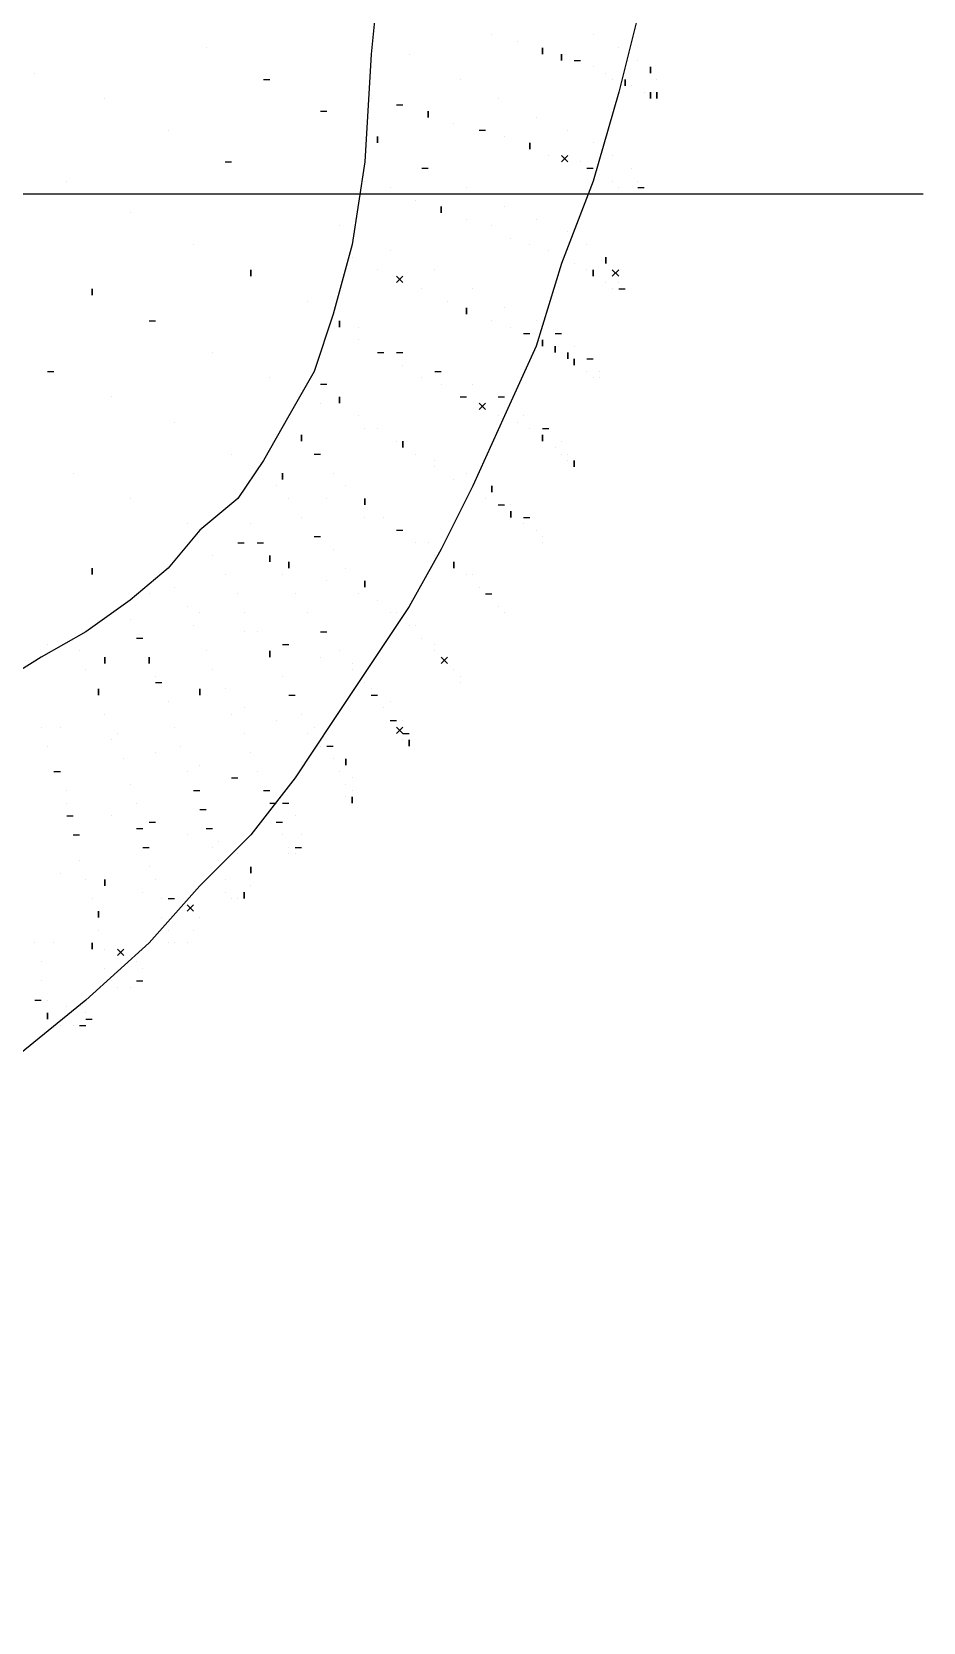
# Model space of a CAD drawing. Header units: metres. Extents: x -2.84 to 2.84, y 0 to 5.44.
# Drawn here: x 1.435 to 2.84, y 0.25 to 2.755 of the extents above; entities that cross this region are included whole.
import ezdxf

# ---------------------------------------------------------------- set-up
doc = ezdxf.new("R2010")
doc.units = ezdxf.units.M

msp = doc.modelspace()

# ---------------------------------------------------------------- linework, layer by layer
at = {"layer": 'EDGES', "color": 253}
msp.add_lwpolyline([(1.99, 2.92), (1.97, 2.72), (1.96, 2.55), (1.94, 2.42), (1.91, 2.31), (1.88, 2.22), (1.84, 2.15), (1.8, 2.08), (1.76, 2.02), (1.7, 1.97), (1.65, 1.91), (1.59, 1.86), (1.52, 1.81), (1.45, 1.77), (1.37, 1.72)], dxfattribs=at)
at = {"layer": 'GRID', "color": 2}
msp.add_lwpolyline([(-2.84, 2.5), (2.84, 2.5)], dxfattribs=at)
at = {"layer": 'ST1', "color": 4}
for p, q in [((1.97, 2.65), (1.97, 2.65)), ((1.97, 2.65), (1.97, 2.65)), ((1.96, 2.52), (1.96, 2.52)), ((1.96, 2.52), (1.96, 2.52)), ((1.94, 2.4), (1.94, 2.4)), ((1.94, 2.4), (1.94, 2.4)), ((1.92, 2.3), (1.92, 2.29)), ((1.92, 2.29), (1.92, 2.3)), ((1.89, 2.2), (1.9, 2.2)), ((1.89, 2.2), (1.9, 2.2)), ((1.86, 2.12), (1.86, 2.11)), ((1.86, 2.11), (1.86, 2.12)), ((1.82, 2.04), (1.82, 2.04)), ((1.82, 2.04), (1.82, 2.04)), ((1.78, 1.98), (1.78, 1.98)), ((1.78, 1.98), (1.78, 1.98)), ((1.72, 1.93), (1.72, 1.93)), ((1.72, 1.93), (1.72, 1.93)), ((1.66, 1.88), (1.66, 1.88)), ((1.66, 1.88), (1.66, 1.88)), ((1.59, 1.83), (1.59, 1.83)), ((1.59, 1.83), (1.59, 1.83)), ((1.51, 1.78), (1.51, 1.78)), ((1.51, 1.78), (1.51, 1.78))]:
    msp.add_line(p, q, dxfattribs=at)
at = {"layer": 'ST10', "color": 4}
for p, q in [((2.32, 2.7), (2.32, 2.7)), ((2.32, 2.7), (2.32, 2.7)), ((2.3, 2.55), (2.3, 2.55)), ((2.3, 2.55), (2.3, 2.55)), ((2.27, 2.4), (2.27, 2.4)), ((2.27, 2.4), (2.27, 2.4)), ((2.24, 2.27), (2.24, 2.26)), ((2.24, 2.26), (2.24, 2.27)), ((2.2, 2.14), (2.2, 2.14)), ((2.2, 2.14), (2.2, 2.14)), ((2.15, 2.02), (2.15, 2.02)), ((2.15, 2.02), (2.15, 2.02)), ((2.1, 1.92), (2.1, 1.91)), ((2.1, 1.91), (2.1, 1.92)), ((2.03, 1.82), (2.03, 1.82)), ((2.03, 1.82), (2.03, 1.82)), ((1.96, 1.73), (1.96, 1.73)), ((1.96, 1.73), (1.96, 1.73)), ((1.88, 1.66), (1.88, 1.66)), ((1.88, 1.66), (1.88, 1.66)), ((1.79, 1.59), (1.79, 1.59)), ((1.79, 1.59), (1.79, 1.59)), ((1.7, 1.53), (1.71, 1.53)), ((1.7, 1.53), (1.71, 1.53)), ((1.61, 1.47), (1.62, 1.47)), ((1.61, 1.47), (1.62, 1.47)), ((1.52, 1.42), (1.52, 1.42)), ((1.52, 1.42), (1.52, 1.42))]:
    msp.add_line(p, q, dxfattribs=at)
at = {"layer": 'ST11', "color": 4}
for p, q in [((2.34, 2.69), (2.34, 2.69)), ((2.34, 2.69), (2.34, 2.69)), ((2.31, 2.54), (2.32, 2.54)), ((2.31, 2.54), (2.32, 2.54)), ((2.29, 2.39), (2.29, 2.39)), ((2.29, 2.39), (2.29, 2.39)), ((2.26, 2.26), (2.26, 2.25)), ((2.26, 2.25), (2.26, 2.26)), ((2.22, 2.13), (2.22, 2.13)), ((2.22, 2.13), (2.22, 2.13)), ((2.17, 2.01), (2.18, 2.01)), ((2.17, 2.01), (2.18, 2.01)), ((2.12, 1.9), (2.12, 1.9)), ((2.12, 1.9), (2.12, 1.9)), ((2.05, 1.8), (2.05, 1.8)), ((2.05, 1.8), (2.05, 1.8)), ((1.97, 1.71), (1.98, 1.71)), ((1.97, 1.71), (1.98, 1.71)), ((1.89, 1.63), (1.89, 1.63)), ((1.89, 1.63), (1.89, 1.63)), ((1.8, 1.56), (1.81, 1.56)), ((1.8, 1.56), (1.81, 1.56)), ((1.71, 1.5), (1.72, 1.5)), ((1.71, 1.5), (1.72, 1.5)), ((1.62, 1.44), (1.62, 1.44)), ((1.62, 1.44), (1.62, 1.44)), ((1.53, 1.39), (1.53, 1.39)), ((1.53, 1.39), (1.53, 1.39))]:
    msp.add_line(p, q, dxfattribs=at)
at = {"layer": 'ST12', "color": 4}
for p, q in [((2.35, 2.68), (2.35, 2.68)), ((2.35, 2.68), (2.35, 2.68)), ((2.33, 2.53), (2.33, 2.53)), ((2.33, 2.53), (2.33, 2.53)), ((2.31, 2.38), (2.31, 2.38)), ((2.31, 2.38), (2.31, 2.38)), ((2.28, 2.25), (2.28, 2.24)), ((2.28, 2.24), (2.28, 2.25)), ((2.24, 2.12), (2.24, 2.11)), ((2.24, 2.11), (2.24, 2.12)), ((2.19, 2), (2.19, 1.99)), ((2.19, 1.99), (2.19, 2)), ((2.14, 1.88), (2.14, 1.88)), ((2.14, 1.88), (2.14, 1.88)), ((2.07, 1.78), (2.07, 1.78)), ((2.07, 1.78), (2.07, 1.78)), ((1.99, 1.69), (1.99, 1.69)), ((1.99, 1.69), (1.99, 1.69)), ((1.91, 1.61), (1.91, 1.61)), ((1.91, 1.61), (1.91, 1.61)), ((1.81, 1.54), (1.82, 1.54)), ((1.81, 1.54), (1.82, 1.54)), ((1.72, 1.47), (1.72, 1.47)), ((1.72, 1.47), (1.72, 1.47)), ((1.63, 1.42), (1.63, 1.42)), ((1.63, 1.42), (1.63, 1.42)), ((1.54, 1.37), (1.54, 1.36)), ((1.54, 1.36), (1.54, 1.37)), ((1.44, 1.32), (1.44, 1.32)), ((1.44, 1.32), (1.44, 1.32))]:
    msp.add_line(p, q, dxfattribs=at)
at = {"layer": 'ST13', "color": 4}
for p, q in [((2.37, 2.68), (2.37, 2.67)), ((2.37, 2.67), (2.37, 2.68)), ((2.35, 2.52), (2.35, 2.52)), ((2.35, 2.52), (2.35, 2.52)), ((2.32, 2.38), (2.32, 2.37)), ((2.32, 2.37), (2.32, 2.38)), ((2.29, 2.24), (2.29, 2.23)), ((2.29, 2.23), (2.29, 2.24)), ((2.26, 2.1), (2.26, 2.1)), ((2.26, 2.1), (2.26, 2.1)), ((2.21, 1.98), (2.21, 1.98)), ((2.21, 1.98), (2.21, 1.98)), ((2.15, 1.87), (2.16, 1.87)), ((2.15, 1.87), (2.16, 1.87)), ((2.08, 1.77), (2.09, 1.76)), ((2.08, 1.76), (2.09, 1.77)), ((2, 1.67), (2.01, 1.67)), ((2, 1.67), (2.01, 1.67)), ((1.92, 1.59), (1.92, 1.59)), ((1.92, 1.59), (1.92, 1.59)), ((1.82, 1.51), (1.83, 1.51)), ((1.82, 1.51), (1.83, 1.51)), ((1.73, 1.45), (1.73, 1.45)), ((1.73, 1.45), (1.73, 1.45)), ((1.64, 1.39), (1.64, 1.39)), ((1.64, 1.39), (1.64, 1.39)), ((1.54, 1.34), (1.54, 1.34)), ((1.54, 1.34), (1.54, 1.34)), ((1.45, 1.29), (1.45, 1.29)), ((1.45, 1.29), (1.45, 1.29))]:
    msp.add_line(p, q, dxfattribs=at)
at = {"layer": 'ST14', "color": 4}
for p, q in [((2.38, 2.67), (2.38, 2.67)), ((2.38, 2.67), (2.38, 2.67)), ((2.36, 2.51), (2.36, 2.51)), ((2.36, 2.51), (2.36, 2.51)), ((2.34, 2.36), (2.34, 2.36)), ((2.34, 2.36), (2.34, 2.36)), ((2.31, 2.22), (2.31, 2.22)), ((2.31, 2.22), (2.31, 2.22)), ((2.27, 2.09), (2.27, 2.09)), ((2.27, 2.09), (2.27, 2.09)), ((2.23, 1.97), (2.23, 1.97)), ((2.23, 1.97), (2.23, 1.97)), ((2.17, 1.85), (2.17, 1.85)), ((2.17, 1.85), (2.17, 1.85)), ((2.1, 1.75), (2.1, 1.75)), ((2.1, 1.75), (2.1, 1.75)), ((2.01, 1.66), (2.02, 1.65)), ((2.01, 1.65), (2.02, 1.66)), ((1.93, 1.57), (1.93, 1.57)), ((1.93, 1.57), (1.93, 1.57)), ((1.83, 1.49), (1.83, 1.49)), ((1.83, 1.49), (1.83, 1.49)), ((1.74, 1.42), (1.74, 1.42)), ((1.74, 1.42), (1.74, 1.42)), ((1.64, 1.36), (1.64, 1.36)), ((1.64, 1.36), (1.64, 1.36)), ((1.55, 1.31), (1.55, 1.31)), ((1.55, 1.31), (1.55, 1.31)), ((1.45, 1.26), (1.45, 1.26)), ((1.45, 1.26), (1.45, 1.26))]:
    msp.add_line(p, q, dxfattribs=at)
at = {"layer": 'ST15', "color": 4}
for p, q in [((2.4, 2.66), (2.4, 2.66)), ((2.4, 2.66), (2.4, 2.66)), ((2.37, 2.5), (2.38, 2.5)), ((2.37, 2.5), (2.38, 2.5)), ((2.35, 2.35), (2.35, 2.35)), ((2.35, 2.35), (2.35, 2.35)), ((2.32, 2.21), (2.32, 2.21)), ((2.32, 2.21), (2.32, 2.21)), ((2.28, 2.08), (2.28, 2.08)), ((2.28, 2.08), (2.28, 2.08)), ((2.24, 1.96), (2.24, 1.96)), ((2.24, 1.96), (2.24, 1.96)), ((2.18, 1.84), (2.18, 1.84)), ((2.18, 1.84), (2.18, 1.84)), ((2.11, 1.74), (2.11, 1.74)), ((2.11, 1.74), (2.11, 1.74)), ((2.02, 1.64), (2.02, 1.64)), ((2.02, 1.64), (2.02, 1.64)), ((1.93, 1.55), (1.93, 1.55)), ((1.93, 1.55), (1.93, 1.55)), ((1.84, 1.47), (1.84, 1.47)), ((1.84, 1.47), (1.84, 1.47)), ((1.74, 1.4), (1.74, 1.4)), ((1.74, 1.4), (1.74, 1.4)), ((1.65, 1.34), (1.65, 1.34)), ((1.65, 1.34), (1.65, 1.34)), ((1.55, 1.28), (1.55, 1.28)), ((1.55, 1.28), (1.55, 1.28)), ((1.46, 1.23), (1.46, 1.23)), ((1.46, 1.23), (1.46, 1.23))]:
    msp.add_line(p, q, dxfattribs=at)
at = {"layer": 'ST16', "color": 4}
for p, q in [((2.41, 2.66), (2.41, 2.65)), ((2.41, 2.65), (2.41, 2.66)), ((2.38, 2.5), (2.39, 2.5)), ((2.38, 2.5), (2.39, 2.5)), ((2.36, 2.35), (2.36, 2.35)), ((2.36, 2.35), (2.36, 2.35)), ((2.33, 2.21), (2.33, 2.21)), ((2.33, 2.21), (2.33, 2.21)), ((2.29, 2.08), (2.29, 2.07)), ((2.29, 2.07), (2.29, 2.08)), ((2.24, 1.95), (2.24, 1.95)), ((2.24, 1.95), (2.24, 1.95)), ((2.18, 1.84), (2.18, 1.84)), ((2.18, 1.84), (2.18, 1.84)), ((2.11, 1.73), (2.11, 1.73)), ((2.11, 1.73), (2.11, 1.73)), ((2.03, 1.63), (2.03, 1.63)), ((2.03, 1.63), (2.03, 1.63)), ((1.94, 1.54), (1.94, 1.54)), ((1.94, 1.54), (1.94, 1.54)), ((1.84, 1.46), (1.84, 1.46)), ((1.84, 1.46), (1.84, 1.46)), ((1.75, 1.39), (1.75, 1.39)), ((1.75, 1.39), (1.75, 1.39)), ((1.65, 1.32), (1.65, 1.32)), ((1.65, 1.32), (1.65, 1.32)), ((1.56, 1.26), (1.56, 1.26)), ((1.56, 1.26), (1.56, 1.26)), ((1.46, 1.21), (1.46, 1.2)), ((1.46, 1.2), (1.46, 1.21))]:
    msp.add_line(p, q, dxfattribs=at)
at = {"layer": 'ST17', "color": 4}
for p, q in [((2.42, 2.66), (2.42, 2.65)), ((2.42, 2.65), (2.42, 2.66)), ((2.39, 2.5), (2.39, 2.5)), ((2.39, 2.5), (2.39, 2.5)), ((2.36, 2.35), (2.37, 2.35)), ((2.36, 2.35), (2.37, 2.35)), ((2.33, 2.21), (2.33, 2.21)), ((2.33, 2.21), (2.33, 2.21)), ((2.29, 2.08), (2.29, 2.08)), ((2.29, 2.08), (2.29, 2.08)), ((2.24, 1.95), (2.24, 1.95)), ((2.24, 1.95), (2.24, 1.95)), ((2.18, 1.84), (2.18, 1.84)), ((2.18, 1.84), (2.18, 1.84)), ((2.11, 1.73), (2.11, 1.73)), ((2.11, 1.73), (2.11, 1.73)), ((2.03, 1.64), (2.03, 1.63)), ((2.03, 1.63), (2.03, 1.64)), ((1.94, 1.55), (1.94, 1.54)), ((1.94, 1.54), (1.94, 1.55)), ((1.85, 1.46), (1.85, 1.46)), ((1.85, 1.46), (1.85, 1.46)), ((1.76, 1.39), (1.76, 1.39)), ((1.76, 1.39), (1.76, 1.39)), ((1.66, 1.32), (1.66, 1.32)), ((1.66, 1.32), (1.66, 1.32)), ((1.57, 1.25), (1.57, 1.25)), ((1.57, 1.25), (1.57, 1.25)), ((1.48, 1.19), (1.48, 1.19)), ((1.48, 1.19), (1.48, 1.19))]:
    msp.add_line(p, q, dxfattribs=at)
at = {"layer": 'ST18', "color": 4}
for p, q in [((2.42, 2.66), (2.42, 2.66)), ((2.42, 2.66), (2.42, 2.66)), ((2.39, 2.51), (2.4, 2.51)), ((2.39, 2.51), (2.4, 2.51)), ((2.36, 2.36), (2.36, 2.36)), ((2.36, 2.36), (2.36, 2.36)), ((2.33, 2.22), (2.33, 2.22)), ((2.33, 2.22), (2.33, 2.22)), ((2.28, 2.09), (2.28, 2.09)), ((2.28, 2.09), (2.28, 2.09)), ((2.23, 1.97), (2.23, 1.97)), ((2.23, 1.97), (2.23, 1.97)), ((2.17, 1.85), (2.17, 1.85)), ((2.17, 1.85), (2.17, 1.85)), ((2.1, 1.75), (2.1, 1.75)), ((2.1, 1.75), (2.1, 1.75)), ((2.02, 1.65), (2.03, 1.65)), ((2.02, 1.65), (2.03, 1.65)), ((1.94, 1.56), (1.94, 1.56)), ((1.94, 1.56), (1.94, 1.56)), ((1.85, 1.47), (1.86, 1.47)), ((1.85, 1.47), (1.86, 1.47)), ((1.77, 1.4), (1.77, 1.39)), ((1.77, 1.39), (1.77, 1.4)), ((1.68, 1.32), (1.68, 1.32)), ((1.68, 1.32), (1.68, 1.32)), ((1.59, 1.25), (1.59, 1.25)), ((1.59, 1.25), (1.59, 1.25)), ((1.5, 1.19), (1.5, 1.19)), ((1.5, 1.19), (1.5, 1.19))]:
    msp.add_line(p, q, dxfattribs=at)
at = {"layer": 'ST19', "color": 4}
for p, q in [((2.42, 2.68), (2.42, 2.68)), ((2.42, 2.68), (2.42, 2.68)), ((2.39, 2.52), (2.39, 2.52)), ((2.39, 2.52), (2.39, 2.52)), ((2.35, 2.38), (2.36, 2.37)), ((2.35, 2.37), (2.36, 2.38)), ((2.31, 2.24), (2.32, 2.24)), ((2.31, 2.24), (2.32, 2.24)), ((2.27, 2.11), (2.27, 2.11)), ((2.27, 2.11), (2.27, 2.11)), ((2.21, 1.99), (2.22, 1.99)), ((2.21, 1.99), (2.22, 1.99)), ((2.15, 1.87), (2.16, 1.87)), ((2.15, 1.87), (2.16, 1.87)), ((2.09, 1.77), (2.09, 1.77)), ((2.09, 1.77), (2.09, 1.77)), ((2.02, 1.67), (2.02, 1.67)), ((2.02, 1.67), (2.02, 1.67)), ((1.94, 1.58), (1.94, 1.58)), ((1.94, 1.58), (1.94, 1.58)), ((1.86, 1.49), (1.86, 1.49)), ((1.86, 1.49), (1.86, 1.49)), ((1.78, 1.41), (1.78, 1.41)), ((1.78, 1.41), (1.78, 1.41)), ((1.69, 1.34), (1.69, 1.34)), ((1.69, 1.34), (1.69, 1.34)), ((1.6, 1.26), (1.61, 1.26)), ((1.6, 1.26), (1.61, 1.26)), ((1.51, 1.19), (1.52, 1.19)), ((1.51, 1.19), (1.52, 1.19))]:
    msp.add_line(p, q, dxfattribs=at)
at = {"layer": 'ST2', "color": 4}
for p, q in [((2.01, 2.64), (2.02, 2.64)), ((2.01, 2.64), (2.02, 2.64)), ((2, 2.51), (2, 2.51)), ((2, 2.51), (2, 2.51)), ((1.98, 2.38), (1.98, 2.38)), ((1.98, 2.38), (1.98, 2.38)), ((1.95, 2.27), (1.95, 2.27)), ((1.95, 2.27), (1.95, 2.27)), ((1.92, 2.18), (1.92, 2.17)), ((1.92, 2.17), (1.92, 2.18)), ((1.88, 2.09), (1.89, 2.09)), ((1.88, 2.09), (1.89, 2.09)), ((1.84, 2.02), (1.84, 2.02)), ((1.84, 2.02), (1.84, 2.02)), ((1.79, 1.95), (1.8, 1.95)), ((1.79, 1.95), (1.8, 1.95)), ((1.74, 1.9), (1.74, 1.9)), ((1.74, 1.9), (1.74, 1.9)), ((1.68, 1.85), (1.68, 1.85)), ((1.68, 1.85), (1.68, 1.85)), ((1.6, 1.8), (1.61, 1.8)), ((1.6, 1.8), (1.61, 1.8)), ((1.52, 1.75), (1.52, 1.75)), ((1.52, 1.75), (1.52, 1.75))]:
    msp.add_line(p, q, dxfattribs=at)
at = {"layer": 'ST20', "color": 4}
for p, q in [((2.41, 2.7), (2.41, 2.69)), ((2.41, 2.69), (2.41, 2.7)), ((2.38, 2.54), (2.38, 2.54)), ((2.38, 2.54), (2.38, 2.54)), ((2.34, 2.4), (2.34, 2.39)), ((2.34, 2.39), (2.34, 2.4)), ((2.29, 2.26), (2.29, 2.26)), ((2.29, 2.26), (2.29, 2.26)), ((2.24, 2.13), (2.25, 2.13)), ((2.24, 2.13), (2.25, 2.13)), ((2.19, 2.01), (2.19, 2.01)), ((2.19, 2.01), (2.19, 2.01)), ((2.13, 1.9), (2.13, 1.9)), ((2.13, 1.9), (2.13, 1.9)), ((2.07, 1.79), (2.07, 1.79)), ((2.07, 1.79), (2.07, 1.79)), ((2, 1.7), (2, 1.7)), ((2, 1.7), (2, 1.7)), ((1.93, 1.61), (1.93, 1.6)), ((1.93, 1.6), (1.93, 1.61)), ((1.85, 1.52), (1.85, 1.52)), ((1.85, 1.52), (1.85, 1.52)), ((1.78, 1.44), (1.78, 1.43)), ((1.78, 1.43), (1.78, 1.44)), ((1.7, 1.36), (1.7, 1.36)), ((1.7, 1.36), (1.7, 1.36)), ((1.61, 1.28), (1.61, 1.28)), ((1.61, 1.28), (1.61, 1.28)), ((1.52, 1.2), (1.53, 1.2)), ((1.52, 1.2), (1.53, 1.2))]:
    msp.add_line(p, q, dxfattribs=at)
at = {"layer": 'ST20', "color": 80}
msp.add_lwpolyline([(2.4, 2.82), (2.36, 2.66), (2.32, 2.52), (2.27, 2.39), (2.23, 2.26), (2.18, 2.15), (2.13, 2.04), (2.08, 1.94), (2.03, 1.85), (1.97, 1.76), (1.91, 1.67), (1.85, 1.58), (1.78, 1.49), (1.7, 1.41), (1.62, 1.32), (1.52, 1.23), (1.41, 1.14), (1.29, 1.04), (1.14, 0.93), (0.98, 0.82), (0.78, 0.7), (0.56, 0.56), (0.3, 0.41), (0, 0.25)], dxfattribs=at)
at = {"layer": 'ST21', "color": 4}
for p, q in [((2.39, 2.71), (2.39, 2.71)), ((2.39, 2.71), (2.39, 2.71)), ((2.35, 2.56), (2.35, 2.56)), ((2.35, 2.56), (2.35, 2.56)), ((2.31, 2.42), (2.31, 2.42)), ((2.31, 2.42), (2.31, 2.42)), ((2.26, 2.28), (2.27, 2.28)), ((2.26, 2.28), (2.27, 2.28)), ((2.21, 2.15), (2.21, 2.15)), ((2.21, 2.15), (2.21, 2.15)), ((2.16, 2.04), (2.16, 2.03)), ((2.16, 2.03), (2.16, 2.04)), ((2.1, 1.92), (2.1, 1.92)), ((2.1, 1.92), (2.1, 1.92)), ((2.04, 1.82), (2.04, 1.82)), ((2.04, 1.82), (2.04, 1.82)), ((1.97, 1.72), (1.97, 1.72)), ((1.97, 1.72), (1.97, 1.72)), ((1.9, 1.63), (1.91, 1.63)), ((1.9, 1.63), (1.91, 1.63)), ((1.83, 1.54), (1.84, 1.54)), ((1.83, 1.54), (1.84, 1.54)), ((1.76, 1.46), (1.76, 1.46)), ((1.76, 1.46), (1.76, 1.46)), ((1.68, 1.38), (1.69, 1.37)), ((1.68, 1.37), (1.69, 1.38)), ((1.6, 1.29), (1.6, 1.29)), ((1.6, 1.29), (1.6, 1.29)), ((1.52, 1.21), (1.52, 1.21)), ((1.52, 1.21), (1.52, 1.21))]:
    msp.add_line(p, q, dxfattribs=at)
at = {"layer": 'ST22', "color": 4}
for p, q in [((2.36, 2.73), (2.36, 2.73)), ((2.36, 2.73), (2.36, 2.73)), ((2.32, 2.58), (2.32, 2.58)), ((2.32, 2.58), (2.32, 2.58)), ((2.28, 2.44), (2.28, 2.44)), ((2.28, 2.44), (2.28, 2.44)), ((2.23, 2.3), (2.23, 2.3)), ((2.23, 2.3), (2.23, 2.3)), ((2.17, 2.18), (2.18, 2.18)), ((2.17, 2.18), (2.18, 2.18)), ((2.12, 2.06), (2.12, 2.06)), ((2.12, 2.06), (2.12, 2.06)), ((2.06, 1.95), (2.06, 1.95)), ((2.06, 1.95), (2.06, 1.95)), ((2, 1.84), (2, 1.84)), ((2, 1.84), (2, 1.84)), ((1.94, 1.75), (1.94, 1.75)), ((1.94, 1.75), (1.94, 1.75)), ((1.87, 1.65), (1.87, 1.65)), ((1.87, 1.65), (1.87, 1.65)), ((1.8, 1.56), (1.8, 1.56)), ((1.8, 1.56), (1.8, 1.56)), ((1.73, 1.48), (1.73, 1.48)), ((1.73, 1.48), (1.73, 1.48)), ((1.65, 1.39), (1.66, 1.39)), ((1.65, 1.39), (1.66, 1.39)), ((1.57, 1.31), (1.58, 1.3)), ((1.57, 1.3), (1.58, 1.31)), ((1.49, 1.22), (1.49, 1.22)), ((1.49, 1.22), (1.49, 1.22))]:
    msp.add_line(p, q, dxfattribs=at)
at = {"layer": 'ST23', "color": 4}
for p, q in [((2.32, 2.75), (2.32, 2.75)), ((2.32, 2.75), (2.32, 2.75)), ((2.28, 2.6), (2.28, 2.6)), ((2.28, 2.6), (2.28, 2.6)), ((2.23, 2.46), (2.23, 2.46)), ((2.23, 2.46), (2.23, 2.46)), ((2.18, 2.32), (2.18, 2.32)), ((2.18, 2.32), (2.18, 2.32)), ((2.13, 2.2), (2.13, 2.2)), ((2.13, 2.2), (2.13, 2.2)), ((2.07, 2.08), (2.07, 2.08)), ((2.07, 2.08), (2.07, 2.08)), ((2.01, 1.97), (2.01, 1.97)), ((2.01, 1.97), (2.01, 1.97)), ((1.95, 1.87), (1.95, 1.87)), ((1.95, 1.87), (1.95, 1.87)), ((1.89, 1.77), (1.89, 1.77)), ((1.89, 1.77), (1.89, 1.77)), ((1.82, 1.67), (1.82, 1.67)), ((1.82, 1.67), (1.82, 1.67)), ((1.75, 1.58), (1.76, 1.58)), ((1.75, 1.58), (1.76, 1.58)), ((1.68, 1.49), (1.68, 1.49)), ((1.68, 1.49), (1.68, 1.49)), ((1.61, 1.4), (1.61, 1.4)), ((1.61, 1.4), (1.61, 1.4)), ((1.53, 1.32), (1.53, 1.31)), ((1.53, 1.31), (1.53, 1.32)), ((1.44, 1.23), (1.45, 1.23)), ((1.44, 1.23), (1.45, 1.23))]:
    msp.add_line(p, q, dxfattribs=at)
at = {"layer": 'ST24', "color": 4}
for p, q in [((2.23, 2.62), (2.23, 2.62)), ((2.23, 2.62), (2.23, 2.62)), ((2.18, 2.48), (2.18, 2.48)), ((2.18, 2.48), (2.18, 2.48)), ((2.13, 2.35), (2.13, 2.35)), ((2.13, 2.35), (2.13, 2.35)), ((2.07, 2.22), (2.08, 2.22)), ((2.07, 2.22), (2.08, 2.22)), ((2.02, 2.11), (2.02, 2.1)), ((2.02, 2.1), (2.02, 2.11)), ((1.96, 1.99), (1.96, 1.99)), ((1.96, 1.99), (1.96, 1.99)), ((1.9, 1.89), (1.9, 1.89)), ((1.9, 1.89), (1.9, 1.89)), ((1.83, 1.79), (1.84, 1.79)), ((1.83, 1.79), (1.84, 1.79)), ((1.77, 1.69), (1.77, 1.69)), ((1.77, 1.69), (1.77, 1.69)), ((1.7, 1.6), (1.7, 1.6)), ((1.7, 1.6), (1.7, 1.6)), ((1.62, 1.51), (1.63, 1.51)), ((1.62, 1.51), (1.63, 1.51)), ((1.55, 1.42), (1.55, 1.41)), ((1.55, 1.41), (1.55, 1.42)), ((1.47, 1.32), (1.47, 1.32)), ((1.47, 1.32), (1.47, 1.32))]:
    msp.add_line(p, q, dxfattribs=at)
at = {"layer": 'ST25', "color": 4}
for p, q in [((2.17, 2.65), (2.17, 2.65)), ((2.17, 2.65), (2.17, 2.65)), ((2.12, 2.51), (2.12, 2.51)), ((2.12, 2.51), (2.12, 2.51)), ((2.07, 2.38), (2.07, 2.38)), ((2.07, 2.38), (2.07, 2.38)), ((2.01, 2.25), (2.02, 2.25)), ((2.01, 2.25), (2.02, 2.25)), ((1.96, 2.13), (1.96, 2.13)), ((1.96, 2.13), (1.96, 2.13)), ((1.9, 2.02), (1.9, 2.02)), ((1.9, 2.02), (1.9, 2.02)), ((1.84, 1.92), (1.84, 1.91)), ((1.84, 1.91), (1.84, 1.92)), ((1.77, 1.81), (1.77, 1.81)), ((1.77, 1.81), (1.77, 1.81)), ((1.7, 1.72), (1.7, 1.71)), ((1.7, 1.71), (1.7, 1.72)), ((1.63, 1.62), (1.63, 1.62)), ((1.63, 1.62), (1.63, 1.62)), ((1.56, 1.52), (1.56, 1.52)), ((1.56, 1.52), (1.56, 1.52)), ((1.48, 1.43), (1.48, 1.43)), ((1.48, 1.43), (1.48, 1.43))]:
    msp.add_line(p, q, dxfattribs=at)
at = {"layer": 'ST26', "color": 4}
for p, q in [((2.11, 2.68), (2.11, 2.68)), ((2.11, 2.68), (2.11, 2.68)), ((2.05, 2.54), (2.06, 2.54)), ((2.05, 2.54), (2.06, 2.54)), ((2, 2.41), (2, 2.41)), ((2, 2.41), (2, 2.41)), ((1.95, 2.29), (1.95, 2.29)), ((1.95, 2.29), (1.95, 2.29)), ((1.89, 2.17), (1.89, 2.17)), ((1.89, 2.17), (1.89, 2.17)), ((1.83, 2.06), (1.83, 2.05)), ((1.83, 2.05), (1.83, 2.06)), ((1.76, 1.95), (1.77, 1.95)), ((1.76, 1.95), (1.77, 1.95)), ((1.7, 1.84), (1.7, 1.84)), ((1.7, 1.84), (1.7, 1.84)), ((1.63, 1.74), (1.63, 1.74)), ((1.63, 1.74), (1.63, 1.74)), ((1.56, 1.64), (1.56, 1.64)), ((1.56, 1.64), (1.56, 1.64)), ((1.49, 1.54), (1.49, 1.54)), ((1.49, 1.54), (1.49, 1.54))]:
    msp.add_line(p, q, dxfattribs=at)
at = {"layer": 'ST27', "color": 4}
for p, q in [((2.03, 2.72), (2.03, 2.72)), ((2.03, 2.72), (2.03, 2.72)), ((1.98, 2.59), (1.98, 2.58)), ((1.98, 2.58), (1.98, 2.59)), ((1.92, 2.45), (1.92, 2.45)), ((1.92, 2.45), (1.92, 2.45)), ((1.87, 2.33), (1.87, 2.33)), ((1.87, 2.33), (1.87, 2.33)), ((1.81, 2.21), (1.81, 2.21)), ((1.81, 2.21), (1.81, 2.21)), ((1.75, 2.09), (1.75, 2.09)), ((1.75, 2.09), (1.75, 2.09)), ((1.68, 1.98), (1.68, 1.98)), ((1.68, 1.98), (1.68, 1.98)), ((1.62, 1.87), (1.62, 1.87)), ((1.62, 1.87), (1.62, 1.87)), ((1.55, 1.77), (1.55, 1.76)), ((1.55, 1.76), (1.55, 1.77)), ((1.48, 1.66), (1.48, 1.66)), ((1.48, 1.66), (1.48, 1.66))]:
    msp.add_line(p, q, dxfattribs=at)
at = {"layer": 'ST28', "color": 4}
for p, q in [((1.89, 2.63), (1.9, 2.63)), ((1.89, 2.63), (1.9, 2.63)), ((1.84, 2.5), (1.84, 2.5)), ((1.84, 2.5), (1.84, 2.5)), ((1.78, 2.38), (1.78, 2.37)), ((1.78, 2.37), (1.78, 2.38)), ((1.72, 2.25), (1.72, 2.25)), ((1.72, 2.25), (1.72, 2.25)), ((1.66, 2.14), (1.66, 2.14)), ((1.66, 2.14), (1.66, 2.14)), ((1.59, 2.02), (1.59, 2.02)), ((1.59, 2.02), (1.59, 2.02)), ((1.53, 1.91), (1.53, 1.9)), ((1.53, 1.9), (1.53, 1.91)), ((1.46, 1.79), (1.46, 1.79)), ((1.46, 1.79), (1.46, 1.79))]:
    msp.add_line(p, q, dxfattribs=at)
at = {"layer": 'ST29', "color": 4}
for p, q in [((1.8, 2.68), (1.81, 2.68)), ((1.8, 2.68), (1.81, 2.68)), ((1.74, 2.55), (1.75, 2.55)), ((1.74, 2.55), (1.75, 2.55)), ((1.69, 2.42), (1.69, 2.42)), ((1.69, 2.42), (1.69, 2.42)), ((1.62, 2.3), (1.63, 2.3)), ((1.62, 2.3), (1.63, 2.3)), ((1.56, 2.18), (1.56, 2.18)), ((1.56, 2.18), (1.56, 2.18)), ((1.5, 2.06), (1.5, 2.06)), ((1.5, 2.06), (1.5, 2.06))]:
    msp.add_line(p, q, dxfattribs=at)
at = {"layer": 'ST3', "color": 4}
for p, q in [((2.06, 2.63), (2.06, 2.62)), ((2.06, 2.62), (2.06, 2.63)), ((2.04, 2.49), (2.04, 2.49)), ((2.04, 2.49), (2.04, 2.49)), ((2.01, 2.37), (2.02, 2.36)), ((2.01, 2.36), (2.02, 2.37)), ((1.98, 2.25), (1.99, 2.25)), ((1.98, 2.25), (1.99, 2.25)), ((1.95, 2.15), (1.95, 2.15)), ((1.95, 2.15), (1.95, 2.15)), ((1.91, 2.06), (1.91, 2.06)), ((1.91, 2.06), (1.91, 2.06)), ((1.86, 1.99), (1.86, 1.99)), ((1.86, 1.99), (1.86, 1.99)), ((1.81, 1.93), (1.81, 1.92)), ((1.81, 1.92), (1.81, 1.93)), ((1.76, 1.87), (1.76, 1.87)), ((1.76, 1.87), (1.76, 1.87)), ((1.69, 1.82), (1.69, 1.82)), ((1.69, 1.82), (1.69, 1.82)), ((1.62, 1.77), (1.62, 1.76)), ((1.62, 1.76), (1.62, 1.77)), ((1.54, 1.72), (1.54, 1.71)), ((1.54, 1.71), (1.54, 1.72)), ((1.45, 1.66), (1.45, 1.66)), ((1.45, 1.66), (1.45, 1.66))]:
    msp.add_line(p, q, dxfattribs=at)
at = {"layer": 'ST30', "color": 4}
for p, q in [((1.71, 2.73), (1.71, 2.73)), ((1.71, 2.73), (1.71, 2.73)), ((1.65, 2.6), (1.65, 2.6)), ((1.65, 2.6), (1.65, 2.6)), ((1.59, 2.47), (1.59, 2.47)), ((1.59, 2.47), (1.59, 2.47)), ((1.53, 2.35), (1.53, 2.34)), ((1.53, 2.34), (1.53, 2.35)), ((1.46, 2.22), (1.47, 2.22)), ((1.46, 2.22), (1.47, 2.22))]:
    msp.add_line(p, q, dxfattribs=at)
at = {"layer": 'ST31', "color": 4}
for p, q in [((1.55, 2.65), (1.55, 2.65)), ((1.55, 2.65), (1.55, 2.65)), ((1.49, 2.52), (1.49, 2.52)), ((1.49, 2.52), (1.49, 2.52))]:
    msp.add_line(p, q, dxfattribs=at)
at = {"layer": 'ST32', "color": 4}
msp.add_line((1.44, 2.69), (1.44, 2.69), dxfattribs=at)
msp.add_line((1.44, 2.69), (1.44, 2.69), dxfattribs=at)
at = {"layer": 'ST4', "color": 4}
for p, q in [((2.1, 2.61), (2.1, 2.61)), ((2.1, 2.61), (2.1, 2.61)), ((2.08, 2.48), (2.08, 2.47)), ((2.08, 2.47), (2.08, 2.48)), ((2.05, 2.35), (2.05, 2.35)), ((2.05, 2.35), (2.05, 2.35)), ((2.02, 2.23), (2.02, 2.23)), ((2.02, 2.23), (2.02, 2.23)), ((1.98, 2.13), (1.98, 2.13)), ((1.98, 2.13), (1.98, 2.13)), ((1.93, 2.04), (1.93, 2.04)), ((1.93, 2.04), (1.93, 2.04)), ((1.88, 1.96), (1.89, 1.96)), ((1.88, 1.96), (1.89, 1.96)), ((1.83, 1.9), (1.83, 1.9)), ((1.83, 1.9), (1.83, 1.9)), ((1.77, 1.84), (1.77, 1.84)), ((1.77, 1.84), (1.77, 1.84)), ((1.71, 1.78), (1.71, 1.78)), ((1.71, 1.78), (1.71, 1.78)), ((1.63, 1.73), (1.64, 1.73)), ((1.63, 1.73), (1.64, 1.73)), ((1.55, 1.68), (1.55, 1.68)), ((1.55, 1.68), (1.55, 1.68)), ((1.46, 1.63), (1.46, 1.63)), ((1.46, 1.63), (1.46, 1.63))]:
    msp.add_line(p, q, dxfattribs=at)
at = {"layer": 'ST5', "color": 4}
for p, q in [((2.16, 2.75), (2.16, 2.75)), ((2.16, 2.75), (2.16, 2.75)), ((2.14, 2.6), (2.15, 2.6)), ((2.14, 2.6), (2.15, 2.6)), ((2.12, 2.46), (2.12, 2.46)), ((2.12, 2.46), (2.12, 2.46)), ((2.09, 2.33), (2.09, 2.33)), ((2.09, 2.33), (2.09, 2.33)), ((2.05, 2.21), (2.05, 2.21)), ((2.05, 2.21), (2.05, 2.21)), ((2.01, 2.11), (2.01, 2.11)), ((2.01, 2.11), (2.01, 2.11)), ((1.96, 2.02), (1.96, 2.01)), ((1.96, 2.01), (1.96, 2.02)), ((1.91, 1.94), (1.91, 1.94)), ((1.91, 1.94), (1.91, 1.94)), ((1.85, 1.87), (1.85, 1.87)), ((1.85, 1.87), (1.85, 1.87)), ((1.79, 1.81), (1.79, 1.81)), ((1.79, 1.81), (1.79, 1.81)), ((1.72, 1.75), (1.72, 1.75)), ((1.72, 1.75), (1.72, 1.75)), ((1.65, 1.7), (1.65, 1.7)), ((1.65, 1.7), (1.65, 1.7)), ((1.57, 1.65), (1.57, 1.65)), ((1.57, 1.65), (1.57, 1.65)), ((1.47, 1.59), (1.48, 1.59)), ((1.47, 1.59), (1.48, 1.59))]:
    msp.add_line(p, q, dxfattribs=at)
at = {"layer": 'ST6', "color": 4}
for p, q in [((2.2, 2.74), (2.2, 2.74)), ((2.2, 2.74), (2.2, 2.74)), ((2.18, 2.59), (2.18, 2.59)), ((2.18, 2.59), (2.18, 2.59)), ((2.16, 2.45), (2.16, 2.45)), ((2.16, 2.45), (2.16, 2.45)), ((2.12, 2.32), (2.12, 2.31)), ((2.12, 2.31), (2.12, 2.32)), ((2.08, 2.2), (2.08, 2.2)), ((2.08, 2.2), (2.08, 2.2)), ((2.04, 2.09), (2.04, 2.09)), ((2.04, 2.09), (2.04, 2.09)), ((1.99, 1.99), (1.99, 1.99)), ((1.99, 1.99), (1.99, 1.99)), ((1.93, 1.91), (1.93, 1.91)), ((1.93, 1.91), (1.93, 1.91)), ((1.87, 1.84), (1.87, 1.84)), ((1.87, 1.84), (1.87, 1.84)), ((1.81, 1.78), (1.81, 1.77)), ((1.81, 1.77), (1.81, 1.78)), ((1.74, 1.72), (1.74, 1.72)), ((1.74, 1.72), (1.74, 1.72)), ((1.66, 1.66), (1.66, 1.66)), ((1.66, 1.66), (1.66, 1.66)), ((1.58, 1.61), (1.58, 1.61)), ((1.58, 1.61), (1.58, 1.61)), ((1.49, 1.56), (1.49, 1.56)), ((1.49, 1.56), (1.49, 1.56))]:
    msp.add_line(p, q, dxfattribs=at)
at = {"layer": 'ST7', "color": 4}
for p, q in [((2.24, 2.73), (2.24, 2.72)), ((2.24, 2.72), (2.24, 2.73)), ((2.22, 2.58), (2.22, 2.57)), ((2.22, 2.57), (2.22, 2.58)), ((2.19, 2.43), (2.19, 2.43)), ((2.19, 2.43), (2.19, 2.43)), ((2.16, 2.3), (2.16, 2.3)), ((2.16, 2.3), (2.16, 2.3)), ((2.11, 2.18), (2.12, 2.18)), ((2.11, 2.18), (2.12, 2.18)), ((2.07, 2.07), (2.07, 2.07)), ((2.07, 2.07), (2.07, 2.07)), ((2.01, 1.97), (2.02, 1.97)), ((2.01, 1.97), (2.02, 1.97)), ((1.96, 1.89), (1.96, 1.88)), ((1.96, 1.88), (1.96, 1.89)), ((1.89, 1.81), (1.9, 1.81)), ((1.89, 1.81), (1.9, 1.81)), ((1.83, 1.74), (1.83, 1.74)), ((1.83, 1.74), (1.83, 1.74)), ((1.75, 1.68), (1.75, 1.68)), ((1.75, 1.68), (1.75, 1.68)), ((1.67, 1.63), (1.67, 1.63)), ((1.67, 1.63), (1.67, 1.63)), ((1.59, 1.57), (1.59, 1.57)), ((1.59, 1.57), (1.59, 1.57)), ((1.49, 1.52), (1.5, 1.52)), ((1.49, 1.52), (1.5, 1.52))]:
    msp.add_line(p, q, dxfattribs=at)
at = {"layer": 'ST8', "color": 4}
for p, q in [((2.27, 2.72), (2.27, 2.71)), ((2.27, 2.71), (2.27, 2.72)), ((2.25, 2.56), (2.25, 2.56)), ((2.25, 2.56), (2.25, 2.56)), ((2.22, 2.42), (2.22, 2.42)), ((2.22, 2.42), (2.22, 2.42)), ((2.19, 2.29), (2.19, 2.29)), ((2.19, 2.29), (2.19, 2.29)), ((2.14, 2.17), (2.15, 2.16)), ((2.14, 2.16), (2.15, 2.17)), ((2.1, 2.05), (2.1, 2.05)), ((2.1, 2.05), (2.1, 2.05)), ((2.04, 1.95), (2.04, 1.95)), ((2.04, 1.95), (2.04, 1.95)), ((1.98, 1.86), (1.98, 1.86)), ((1.98, 1.86), (1.98, 1.86)), ((1.92, 1.78), (1.92, 1.78)), ((1.92, 1.78), (1.92, 1.78)), ((1.84, 1.71), (1.85, 1.71)), ((1.84, 1.71), (1.85, 1.71)), ((1.77, 1.65), (1.77, 1.65)), ((1.77, 1.65), (1.77, 1.65)), ((1.68, 1.59), (1.68, 1.59)), ((1.68, 1.59), (1.68, 1.59)), ((1.6, 1.54), (1.6, 1.54)), ((1.6, 1.54), (1.6, 1.54)), ((1.5, 1.49), (1.51, 1.49)), ((1.5, 1.49), (1.51, 1.49))]:
    msp.add_line(p, q, dxfattribs=at)
at = {"layer": 'ST9', "color": 4}
for p, q in [((2.29, 2.71), (2.3, 2.71)), ((2.29, 2.71), (2.3, 2.71)), ((2.27, 2.56), (2.28, 2.55)), ((2.27, 2.55), (2.28, 2.56)), ((2.25, 2.41), (2.25, 2.41)), ((2.25, 2.41), (2.25, 2.41)), ((2.21, 2.28), (2.22, 2.28)), ((2.21, 2.28), (2.22, 2.28)), ((2.17, 2.15), (2.17, 2.15)), ((2.17, 2.15), (2.17, 2.15)), ((2.13, 2.04), (2.13, 2.04)), ((2.13, 2.04), (2.13, 2.04)), ((2.07, 1.93), (2.07, 1.93)), ((2.07, 1.93), (2.07, 1.93)), ((2.01, 1.84), (2.01, 1.84)), ((2.01, 1.84), (2.01, 1.84)), ((1.94, 1.76), (1.94, 1.76)), ((1.94, 1.76), (1.94, 1.76)), ((1.86, 1.68), (1.86, 1.68)), ((1.86, 1.68), (1.86, 1.68)), ((1.78, 1.62), (1.78, 1.62)), ((1.78, 1.62), (1.78, 1.62)), ((1.69, 1.56), (1.7, 1.56)), ((1.69, 1.56), (1.7, 1.56)), ((1.6, 1.5), (1.61, 1.5)), ((1.6, 1.5), (1.61, 1.5)), ((1.51, 1.45), (1.51, 1.45)), ((1.51, 1.45), (1.51, 1.45))]:
    msp.add_line(p, q, dxfattribs=at)

doc.saveas('drawing.dxf')
